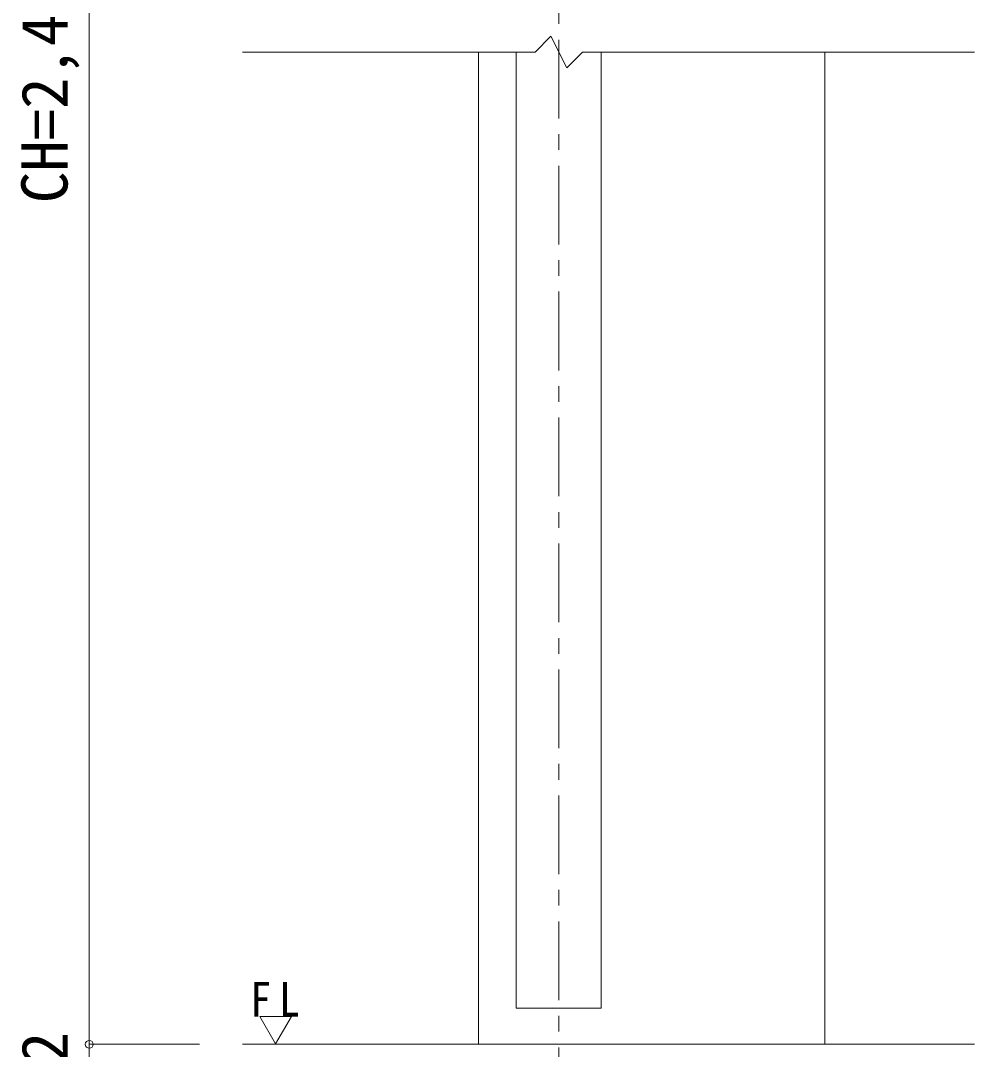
# Model space of a CAD drawing. Units: millimetres on the paper, with parts at other scales. Extents: x -489 to 198, y -138 to 282.
# Drawn here: x -79.3 to -18.7, y -103.9 to -38.6 of the extents above; entities that cross this region are included whole.
import ezdxf
from ezdxf.enums import TextEntityAlignment as Align

# ---------------------------------------------------------------- set-up
doc = ezdxf.new("R2010")
doc.units = ezdxf.units.MM
doc.header["$PDMODE"] = 32
doc.header["$PDSIZE"] = 0.5
doc.linetypes.add('CHAIN1', pattern=[8, 5, -1, 1, -1])
for name, color, linetype, lineweight in [('0-1_通り芯', 4, 'CHAIN1', 9), ('0-3_仕上げ', 2, 'Continuous', 9), ('0-4_枠', 3, 'Continuous', 9), ('0-6_扉', 6, 'Continuous', 9), ('0-A_文字', 7, 'Continuous', 9), ('0-B_寸法', 7, 'Continuous', 9)]:
    doc.layers.add(name, color=color, linetype=linetype, lineweight=lineweight)
doc.styles.add('ＭＳ ゴシック', font='')
doc.styles.get('ＭＳ ゴシック').set_extended_font_data('MS Gothic')

msp = doc.modelspace()

# ---------------------------------------------------------------- linework, layer by layer
at = {"layer": '0-1_通り芯'}
msp.add_line((-45.069, -108.794), (-45.069, 27.75), dxfattribs=at)
at = {"layer": '0-3_仕上げ'}
msp.add_line((-18.669, -103.6), (-65.169, -103.6), dxfattribs=at)
at = {"layer": '0-4_枠', "color": 4}
for p, q in [((-50.169, -103.6), (-50.169, -40.578)), ((-28.169, -103.6), (-28.169, -40.578))]:
    msp.add_line(p, q, dxfattribs=at)
at = {"layer": '0-6_扉', "color": 2}
for p, q in [((-65.169, -40.578), (-46.569, -40.578)), ((-43.569, -40.578), (-18.669, -40.578))]:
    msp.add_line(p, q, dxfattribs=at)
at = {"layer": '0-6_扉'}
for p, q in [((-47.769, -101.3), (-47.769, -40.578)), ((-42.369, -101.3), (-42.369, -40.578)), ((-47.769, -101.3), (-42.369, -101.3))]:
    msp.add_line(p, q, dxfattribs=at)
at = {"layer": '0-6_扉', "color": 2}
msp.add_lwpolyline([(-46.569, -40.578), (-45.569, -39.578), (-44.569, -41.578), (-43.569, -40.578)], dxfattribs=at)
at = {"layer": '0-A_文字'}
msp.add_line((-64.056, -101.837), (-63.056, -103.569), dxfattribs=at)
msp.add_lwpolyline([(-64.056, -101.837), (-62.056, -101.837), (-63.056, -103.569)], dxfattribs=at)
at = {"layer": '0-B_寸法', "color": 4}
for p, q in [((-74.896, -103.6), (-74.896, 19.25)), ((-74.896, -106), (-74.896, -103.6)), ((-74.896, -103.6), (-67.896, -103.6))]:
    msp.add_line(p, q, dxfattribs=at)
at = {"layer": '0-B_寸法'}
msp.add_point((-74.896, -103.6), dxfattribs=at)

# ---------------------------------------------------------------- texts
at = {"layer": '0-A_文字', "insert": (-64.681, -101.837), "char_height": 2.199, "attachment_point": 7, "style": 'ＭＳ ゴシック'}
msp.add_mtext('\\T1.36;\\W0.9;FL', dxfattribs=at)
at = {"layer": '0-B_寸法', "style": 'ＭＳ ゴシック'}
for s, p in [('CH=2,400', (-75.396, -50.175)), ('12', (-75.396, -106.8))]:
    msp.add_text(s, height=2.933, rotation=90, dxfattribs=at).set_placement(p, align=Align.BOTTOM_LEFT)

doc.saveas('drawing.dxf')
